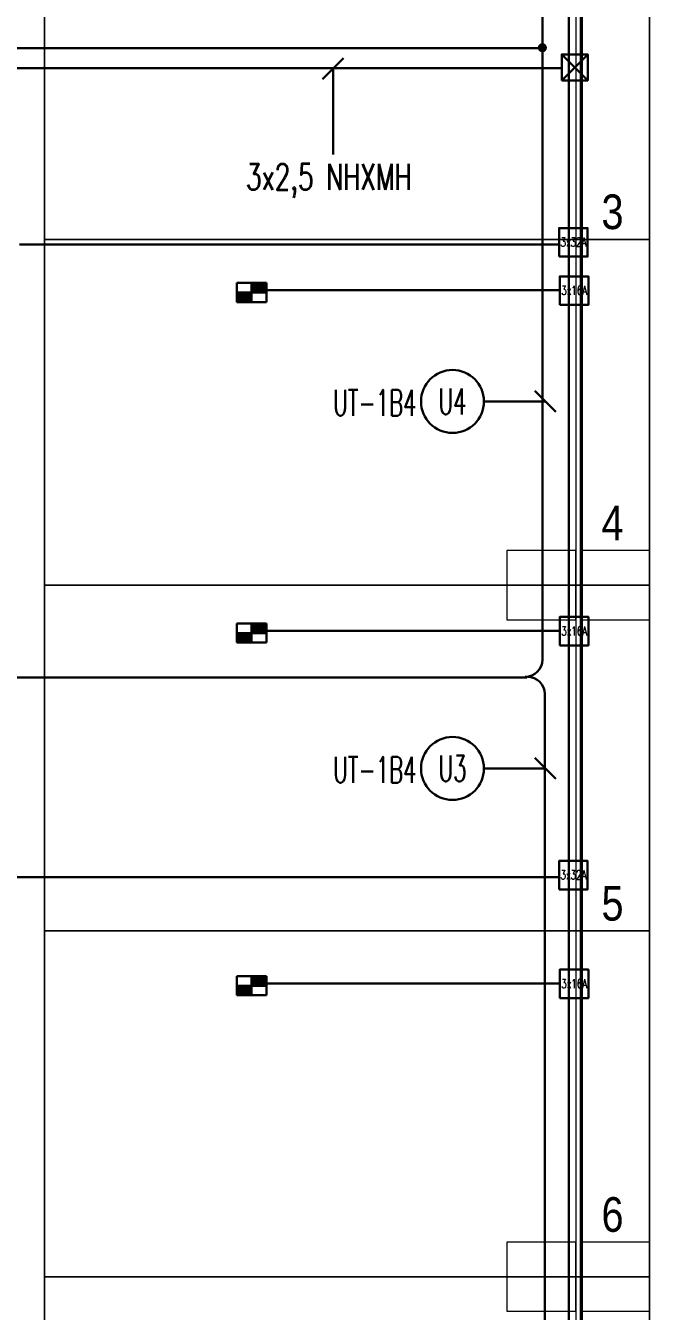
# Model space of a CAD drawing. Header units: metres. Extents: x -13194 to 152406, y -4219 to 19791.
# Drawn here: x 63039 to 63761, y 1600 to 3087 of the extents above; entities that cross this region are included whole.
import ezdxf
from ezdxf.enums import TextEntityAlignment as Align

# ---------------------------------------------------------------- set-up
doc = ezdxf.new("R2010")
doc.units = ezdxf.units.M
doc.header["$LTSCALE"] = 100
doc.header["$MEASUREMENT"] = 0
doc.linetypes.add('HIDDEN', pattern=[0.375, 0.25, -0.125])
doc.layers.get('0').update_dxf_attribs({"color": 9, "lineweight": 9})
for name, color, linetype, lineweight in [('01', 9, 'Continuous', 9), ('06D', 9, 'Continuous', 9), ('21', 9, 'Continuous', 9), ('E-BUSBAR', 7, 'Continuous', 30), ('E-EKİPMAN PANOSU', 7, 'Continuous', 30), ('E-KABLO', 7, 'Continuous', 30), ('E-KOMBİNE ETANŞ PRİZ (2x1 FAZ+4x3 FAZ)', 7, 'Continuous', 30), ('E-LINYE', 7, 'Continuous', 30), ('E-YAZI', 7, 'Continuous', 30)]:
    doc.layers.add(name, color=color, linetype=linetype, lineweight=lineweight)
doc.styles.add('E-YAZI', font='txttw.shx')
doc.styles.add('MuuM_TEXT-STANDART', font='ARIALN.TTF')

# ---------------------------------------------------------------- blocks, each defined once
blk = doc.blocks.new('BUSBAR ÇIKIŞ')
at = {"layer": 'E-BUSBAR'}
for p, q in [((-15, 30), (15, 0)), ((-15, 0), (15, 30))]:
    blk.add_line(p, q, dxfattribs=at)
at = {"layer": 'E-BUSBAR', "color": 5}
blk.add_line((-7.5, 30), (7.5, 30), dxfattribs=at)
blk.add_line((-7.5, 30), (7.5, 30), dxfattribs=at)
blk.add_lwpolyline([(-15, 0), (15, 0), (15, 30), (-15, 30)], close=True, dxfattribs=at)
blk = doc.blocks.new('E-3X16A BUSBAR CIKIS KUTUSU')
at = {"layer": 'E-BUSBAR', "color": 30}
blk.add_line((-83, 162), (82, 162), dxfattribs=at)
blk.add_line((-83, 162), (82, 162), dxfattribs=at)
at = {"layer": 'E-BUSBAR', "color": 6}
blk.add_lwpolyline([(-166, -168), (164, -168), (164, 162), (-166, 162)], close=True, dxfattribs=at)
at = {"layer": 'E-BUSBAR', "color": 6, "style": 'E-YAZI', "width": 0.7}
blk.add_text('3x16A', height=105, dxfattribs=at).set_placement((0, 0), align=Align.MIDDLE)
blk = doc.blocks.new('100_EKİPMAN PANOSU')
at = {"layer": 'E-EKİPMAN PANOSU', "color": 4}
for p, q in [((-3.07, 3.95), (3.07, 3.95)), ((-3.07, 0), (-3.07, 3.95)), ((0, 3.95), (0, 0)), ((3.07, 3.95), (3.07, 0)), ((-3.07, 1.97), (3.07, 1.97)), ((3.07, 0), (-3.07, 0))]:
    blk.add_line(p, q, dxfattribs=at)
for points in [[(0, 3.95), (3.07, 3.95), (0, 1.97), (3.07, 1.97)], [(-3.07, 1.97), (0, 1.97), (-3.07, 0), (0, 0)]]:
    blk.add_solid(points, dxfattribs=at)
blk = doc.blocks.new('E-3X32A BUSBAR CIKIS KUTUSU')
at = {"layer": 'E-BUSBAR', "color": 2}
blk.add_line((-83, 162), (82, 162), dxfattribs=at)
blk.add_line((-83, 162), (82, 162), dxfattribs=at)
blk.add_lwpolyline([(-166, -168), (164, -168), (164, 162), (-166, 162)], close=True, dxfattribs=at)
at = {"layer": 'E-BUSBAR', "color": 2, "style": 'E-YAZI', "width": 0.7}
blk.add_text('3x32A', height=105, dxfattribs=at).set_placement((0, 0), align=Align.MIDDLE)
blk = doc.blocks.new('p-kolon_80x80')
blk.add_lwpolyline([(-40, -40), (40, -40), (40, 40), (-40, 40)], close=True)
blk = doc.blocks.new('1.bod.mimari.elk')
at = {"layer": '01'}
for p in [(7480, -6190), (7565, -6190), (7480, -6990), (7565, -6990)]:
    blk.add_blockref('p-kolon_80x80', p, dxfattribs=at)
blk = doc.blocks.new('p-işyeri')
at = {"color": 0, "const_width": 2}
blk.add_lwpolyline([(200, 0), (200, 700), (-200, 700), (-200, 0)], close=True, dxfattribs=at)
blk = doc.blocks.new('p-dilatasyon yeri')
at = {"layer": '06D'}
for points in [[(7520, 5586.8), (7520, 80)], [(7525, 5584.6), (7525, 80)]]:
    blk.add_lwpolyline(points, dxfattribs=at)
blk = doc.blocks.new('1.bod.mimari1.elk')
blk.add_blockref('p-dilatasyon yeri', (0, -8630))
at = {"layer": '06D', "color": 89, "linetype": 'HIDDEN', "true_color": 0x2e4d23, "rotation": 90}
for p in [(7605, -5590), (7605, -5990), (7605, -6390), (7605, -6790), (7605, -7190)]:
    blk.add_blockref('p-işyeri', p, dxfattribs=at)
at = {"layer": '21', "style": 'MuuM_TEXT-STANDART'}
for s, p in [('3', (7575, -5790)), ('4', (7575, -6150)), ('5', (7575, -6590)), ('6', (7575, -6950))]:
    blk.add_text(s, height=40, dxfattribs=at).set_placement(p, align=Align.BOTTOM_RIGHT)

msp = doc.modelspace()

# ---------------------------------------------------------------- linework, layer by layer
at = {"layer": 'E-BUSBAR', "color": 3}
for p, q in [((63666.8, 909.4), (63666.8, 4000.7)), ((63681.8, 909.4), (63681.8, 4000.7))]:
    msp.add_line(p, q, dxfattribs=at)
at = {"layer": 'E-KABLO', "color": 5}
msp.add_line((62917.6, 3038.3), (63658.8, 3038.3), dxfattribs=at)
at = {"layer": 'E-KABLO', "color": 6}
for p, q in [((63317.1, 2781.3), (63656.6, 2781.3)), ((63317.1, 2387.3), (63656.6, 2387.3)), ((63317.1, 1979.3), (63656.6, 1979.3))]:
    msp.add_line(p, q, dxfattribs=at)
at = {"layer": 'E-KABLO', "color": 4, "const_width": 5.25}
msp.add_lwpolyline([(63633.7, 3061.8, 1), (63638.9, 3061.8, 1)], format="xyb", close=True, dxfattribs=at)
at = {"layer": 'E-KOMBİNE ETANŞ PRİZ (2x1 FAZ+4x3 FAZ)', "color": 2}
for p, q in [((63656.2, 2834.3), (63031.2, 2834.3)), ((63656.2, 2102.3), (63000.2, 2102.3))]:
    msp.add_line(p, q, dxfattribs=at)
at = {"layer": 'E-KOMBİNE ETANŞ PRİZ (2x1 FAZ+4x3 FAZ)', "color": 4}
msp.add_line((62837.2, 2333.3), (63618.2, 2333.3), dxfattribs=at)
at = {"layer": 'E-LINYE', "color": 4}
for p, q in [((63636.3, 3955.6), (63636.3, 2354)), ((62837.5, 3061.4), (63636.3, 3061.4)), ((63639.1, 2314), (63639.1, 895.1))]:
    msp.add_line(p, q, dxfattribs=at)
at = {"layer": 'E-LINYE', "color": 7, "linetype": 'Continuous'}
for p, q in [((63382, 3025.4), (63406.3, 3049.7)), ((63394.2, 2938.3), (63394.2, 3037.6)), ((63652, 2640.5), (63627.7, 2664.7)), ((63568.7, 2652.6), (63639.8, 2652.6)), ((63652, 2215.9), (63627.7, 2240.1)), ((63568.7, 2228), (63639.8, 2228))]:
    msp.add_line(p, q, dxfattribs=at)
for centre in [(63532.3, 2652.6), (63532.3, 2228)]:
    msp.add_circle(centre, 36.4, dxfattribs=at)
at = {"layer": 'E-LINYE', "color": 4}
for centre, start, end in [((63616.3, 2354), 270, 0), ((63619.1, 2314), 0, 90)]:
    msp.add_arc(centre, 20, start, end, dxfattribs=at)

# ---------------------------------------------------------------- block references
at = {"layer": '06D'}
for name in ['1.bod.mimari.elk', '1.bod.mimari1.elk']:
    msp.add_blockref(name, (56155.2, 8630), dxfattribs=at)
at = {"layer": 'E-BUSBAR', "color": 4, "xscale": 0.1, "yscale": 0.1, "zscale": 0.1}
for name, p in [('E-3X32A BUSBAR CIKIS KUTUSU', (63672.2, 2836.9)), ('E-3X16A BUSBAR CIKIS KUTUSU', (63673.1, 2781.1)), ('E-3X16A BUSBAR CIKIS KUTUSU', (63673.1, 2387.1)), ('E-3X32A BUSBAR CIKIS KUTUSU', (63672.2, 2104.9)), ('E-3X16A BUSBAR CIKIS KUTUSU', (63673.1, 1979.1))]:
    msp.add_blockref(name, p, dxfattribs=at)
at = {"layer": 'E-EKİPMAN PANOSU', "xscale": 5.600000000000001, "yscale": 5.600000000000001, "zscale": 5.600000000000001}
for p in [(63299.9, 2767.6), (63299.9, 2373.6), (63299.9, 1965.6)]:
    msp.add_blockref('100_EKİPMAN PANOSU', p, dxfattribs=at)
at = {"layer": 'E-KABLO', "color": 6}
msp.add_blockref('BUSBAR ÇIKIŞ', (63673.8, 3024), dxfattribs=at)

# ---------------------------------------------------------------- texts
at = {"layer": 'E-LINYE', "color": 7, "linetype": 'Continuous', "style": 'E-YAZI', "width": 0.6}
for s, p in [('UT-1B4', (63442.4, 2651.1)), ('U4', (63532.3, 2652.6)), ('UT-1B4', (63442.4, 2226.5)), ('U3', (63532.3, 2228))]:
    msp.add_text(s, height=30, dxfattribs=at).set_placement(p, align=Align.MIDDLE_CENTER)
at = {"layer": 'E-YAZI', "color": 7, "style": 'E-YAZI', "width": 0.7}
msp.add_text('3x2,5 NHXMH', height=30, dxfattribs=at).set_placement((63389.2, 2907.9), align=Align.MIDDLE)

doc.saveas('drawing.dxf')
